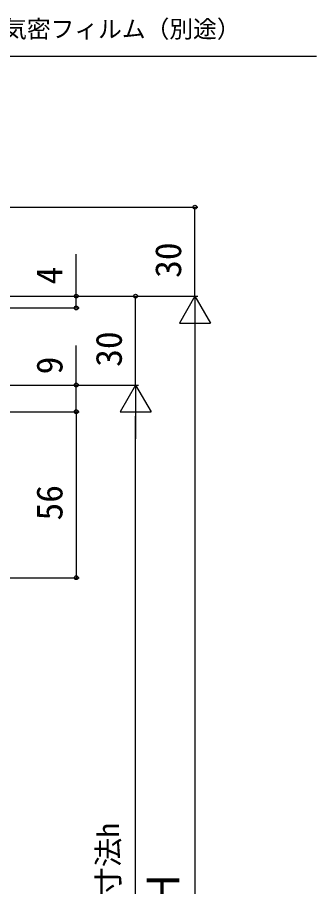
# Model space of a CAD drawing. Units: millimetres, scale not verified. Extents: x -525 to 525, y -783 to 779.
# Drawn here: x -133.8 to -33, y 198 to 491.2 of the extents above; entities that cross this region are included whole.
import ezdxf
from ezdxf.enums import TextEntityAlignment as Align

# ---------------------------------------------------------------- set-up
doc = ezdxf.new("R2010")
doc.units = ezdxf.units.MM
doc.header["$LTSCALE"] = 4
doc.layers.add('0-7_YKK_D', color=6, linetype='Continuous')
doc.styles.add('ＭＳ ゴシック', font='')
doc.styles.get('ＭＳ ゴシック').set_extended_font_data('MS Gothic')

msp = doc.modelspace()

# ---------------------------------------------------------------- linework, layer by layer
at = {"layer": '0-7_YKK_D'}
for p, q in [((-294.5, 427.2), (-73, 427.2)), ((-74, 397.2), (-74, 427.2)), ((-229.55, 397.2), (-73, 397.2)), ((-229.499, 397.2), (-93, 397.2)), ((-229, 397.2), (-73, 397.2)), ((-229, 397.2), (-113, 397.2)), ((-94, 367.2), (-94, 397.2)), ((-74, 397.2), (-79.25, 388.107)), ((-74, 397.2), (-68.75, 388.107)), ((-74, 397.2), (-74, 379.013)), ((-229, 393.2), (-113, 393.2)), ((-79.25, 388.107), (-68.75, 388.107)), ((-74, 386.7), (-74, 7.7)), ((-244, 367.2), (-113, 367.2)), ((-243, 367.2), (-93, 367.2)), ((-243, 367.2), (-93, 367.2)), ((-94, 367.2), (-99.25, 358.107)), ((-94, 367.2), (-88.75, 358.107)), ((-94, 367.2), (-94, 349.013)), ((-244.5, 358.2), (-113, 358.2)), ((-244.5, 358.2), (-113, 358.2)), ((-114, 358.2), (-114, 302.2)), ((-99.25, 358.107), (-88.75, 358.107)), ((-94, 47.7), (-94, 356.7)), ((-254.3, 302.2), (-113, 302.2))]:
    msp.add_line(p, q, dxfattribs=at)
for points in [[(-175.501, 444.791), (-174.226, 446.999), (-156.23, 478.17), (-33.011, 478.17)], [(-114, 393.2), (-114, 397.2), (-114, 411.318)], [(-114, 358.2), (-114, 367.2), (-114, 380.568)]]:
    msp.add_lwpolyline(points, dxfattribs=at)
for centre in [(-74, 427.2), (-114, 397.2), (-94, 397.2), (-114, 393.2), (-114, 367.2), (-114, 358.2), (-114, 358.2), (-114, 302.2)]:
    msp.add_circle(centre, 0.637, dxfattribs=at)

# ---------------------------------------------------------------- texts
at = {"layer": '0-7_YKK_D', "style": 'ＭＳ ゴシック'}
msp.add_text('防湿気密フィルム（別途）', height=5.865, dxfattribs=at).set_placement((-154.637, 482.595), align=Align.BOTTOM_LEFT)
for s, height, p in [('30', 8.798, (-76, 403.336)), ('4', 8.798, (-116, 401.136)), ('30', 8.798, (-96, 373.336)), ('9', 8.798, (-116, 370.795)), ('56', 8.798, (-116, 321.507)), ('内法基準寸法h', 7.331, (-97.364, 154.53)), ('Ｈ', 11, (-76, 188.848))]:
    msp.add_text(s, height=height, rotation=90, dxfattribs=at).set_placement(p, align=Align.BOTTOM_LEFT)

doc.saveas('drawing.dxf')
